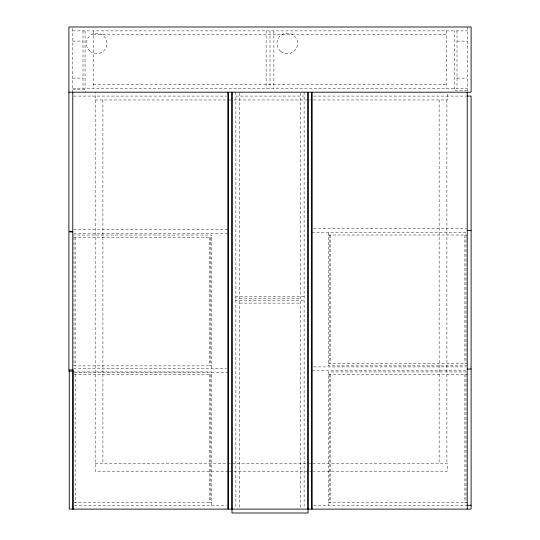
<?xml version="1.0" encoding="UTF-8"?>
<svg xmlns="http://www.w3.org/2000/svg" width="540" height="540" viewBox="0 0 540 540"><rect width="100%" height="100%" fill="white"/><g stroke="black" fill="none" stroke-linecap="round" stroke-linejoin="round"><path stroke-width="0.41" stroke-dasharray="2.7 2.03" d="M72.778 30.881L467.221 30.881M93.224 34.769L446.783 34.769M72.785 41.101L83.005 41.101M457.002 41.101L467.221 41.101M72.785 78.091L83.005 78.091M457.002 78.091L467.221 78.091M93.224 84.429L446.783 84.429M72.785 88.31L467.221 88.31M72.785 89.741L85.462 89.741L85.462 92.198M467.221 90.767L454.552 90.767L454.552 30.881M73.622 96.08L226.435 96.08M235.879 96.08L304.142 96.08M313.578 96.08L466.378 96.08M95.168 99.961L228.272 99.961M229.109 99.961L312.512 99.961M313.355 99.961L447.302 99.961L447.302 92.975M313.578 228.629L466.378 228.629M73.622 229.412L228.103 229.412M311.897 232.511L466.385 232.571M73.622 233.294L228.103 233.294M72.785 235.042L211.721 235.042L211.721 368.334M328.286 235.028L467.228 235.028M73.568 237.492L211.721 237.492M304.142 296.771L235.879 296.771L235.879 300.659L304.142 300.659M239.672 298.202L300.328 298.202M239.672 303.109L300.328 303.109M328.286 363.413L467.221 363.413M73.568 365.884L211.721 365.884M467.228 365.863L328.286 365.863L328.286 232.571M313.578 366.917L466.378 366.917M73.622 368.334L226.422 368.334M311.897 370.798L467.221 370.798M72.785 371.939L211.721 371.939L211.714 505.231M466.385 371.939L328.286 371.939L328.293 505.231M74.459 372.215L228.103 372.215M73.967 374.396L211.721 374.396M328.286 374.396L467.228 374.396M95.168 463.421L447.302 463.421L447.302 471.184L313.355 471.184M228.272 471.184L95.168 471.184L95.168 92.198M229.109 471.184L312.512 471.184M73.967 502.781L211.721 502.781M328.286 502.781L467.221 502.781M74.459 505.231L226.422 505.231M313.578 505.231L467.228 505.231M467.221 27L467.221 92.198M466.034 235.028L466.034 363.413M466.034 374.396L466.034 502.781M464.886 235.028L464.886 363.413M464.886 374.396L464.886 502.781M457.002 30.881L457.002 88.31M446.911 99.961L446.911 463.34M446.783 30.881L446.783 88.31M439.148 99.961L439.148 463.34M330.656 235.028L330.656 363.413M330.656 374.396L330.656 502.781M329.474 235.028L329.474 363.413M329.474 374.396L329.474 502.781M304.121 92.198L304.121 508.275M300.328 93.042L300.328 509.119M273.888 30.881L273.888 88.31M270.007 30.881L270.007 88.31M266.119 30.881L266.119 88.31M239.672 93.042L239.672 509.119M235.879 92.198L235.879 508.275M210.526 237.492L210.526 365.884M210.526 374.396L210.526 502.781M209.378 237.492L209.378 365.884M209.378 374.396L209.378 502.781M102.931 99.961L102.931 463.34M93.224 30.881L93.224 88.31M85.05 30.881L85.05 88.31M83.005 30.881L83.005 88.31M75.148 237.492L75.148 365.884M75.148 374.396L75.148 502.781M73.967 237.492L73.967 365.884M72.778 28.552L72.785 92.198M280.874 51.53A10.301 10.301 0 0 0 297.452 44.942A10.301 10.301 0 0 0 283.459 33.878A10.301 10.301 0 0 0 280.874 51.53M90.295 51.53A10.301 10.301 0 0 0 106.873 44.942A10.301 10.301 0 0 0 92.88 33.878A10.301 10.301 0 0 0 90.295 51.53"/><path stroke-width="0.81" d="M228.11 92.198L228.103 509.119L228.103 92.198M231.984 509.119L231.998 92.198M308.003 509.119L308.016 92.198M311.891 509.119L311.897 92.198L311.897 509.119M68.897 92.198L471.103 92.198L471.103 27L68.897 27L68.897 231.37L72.778 231.37M467.221 96.08L471.103 96.08L471.103 509.119L69.262 509.119L69.262 369.947L73.15 369.947L73.15 509.119M467.221 230.566L471.103 230.566M72.778 231.923L68.897 231.923L68.897 371.095L72.778 371.095M467.221 369.05L471.103 369.05M467.221 505.231L471.103 505.231M467.221 92.198L467.221 509.119M307.996 92.198L308.003 513L231.984 513L231.984 92.198M72.778 92.198L72.778 509.119"/></g></svg>
